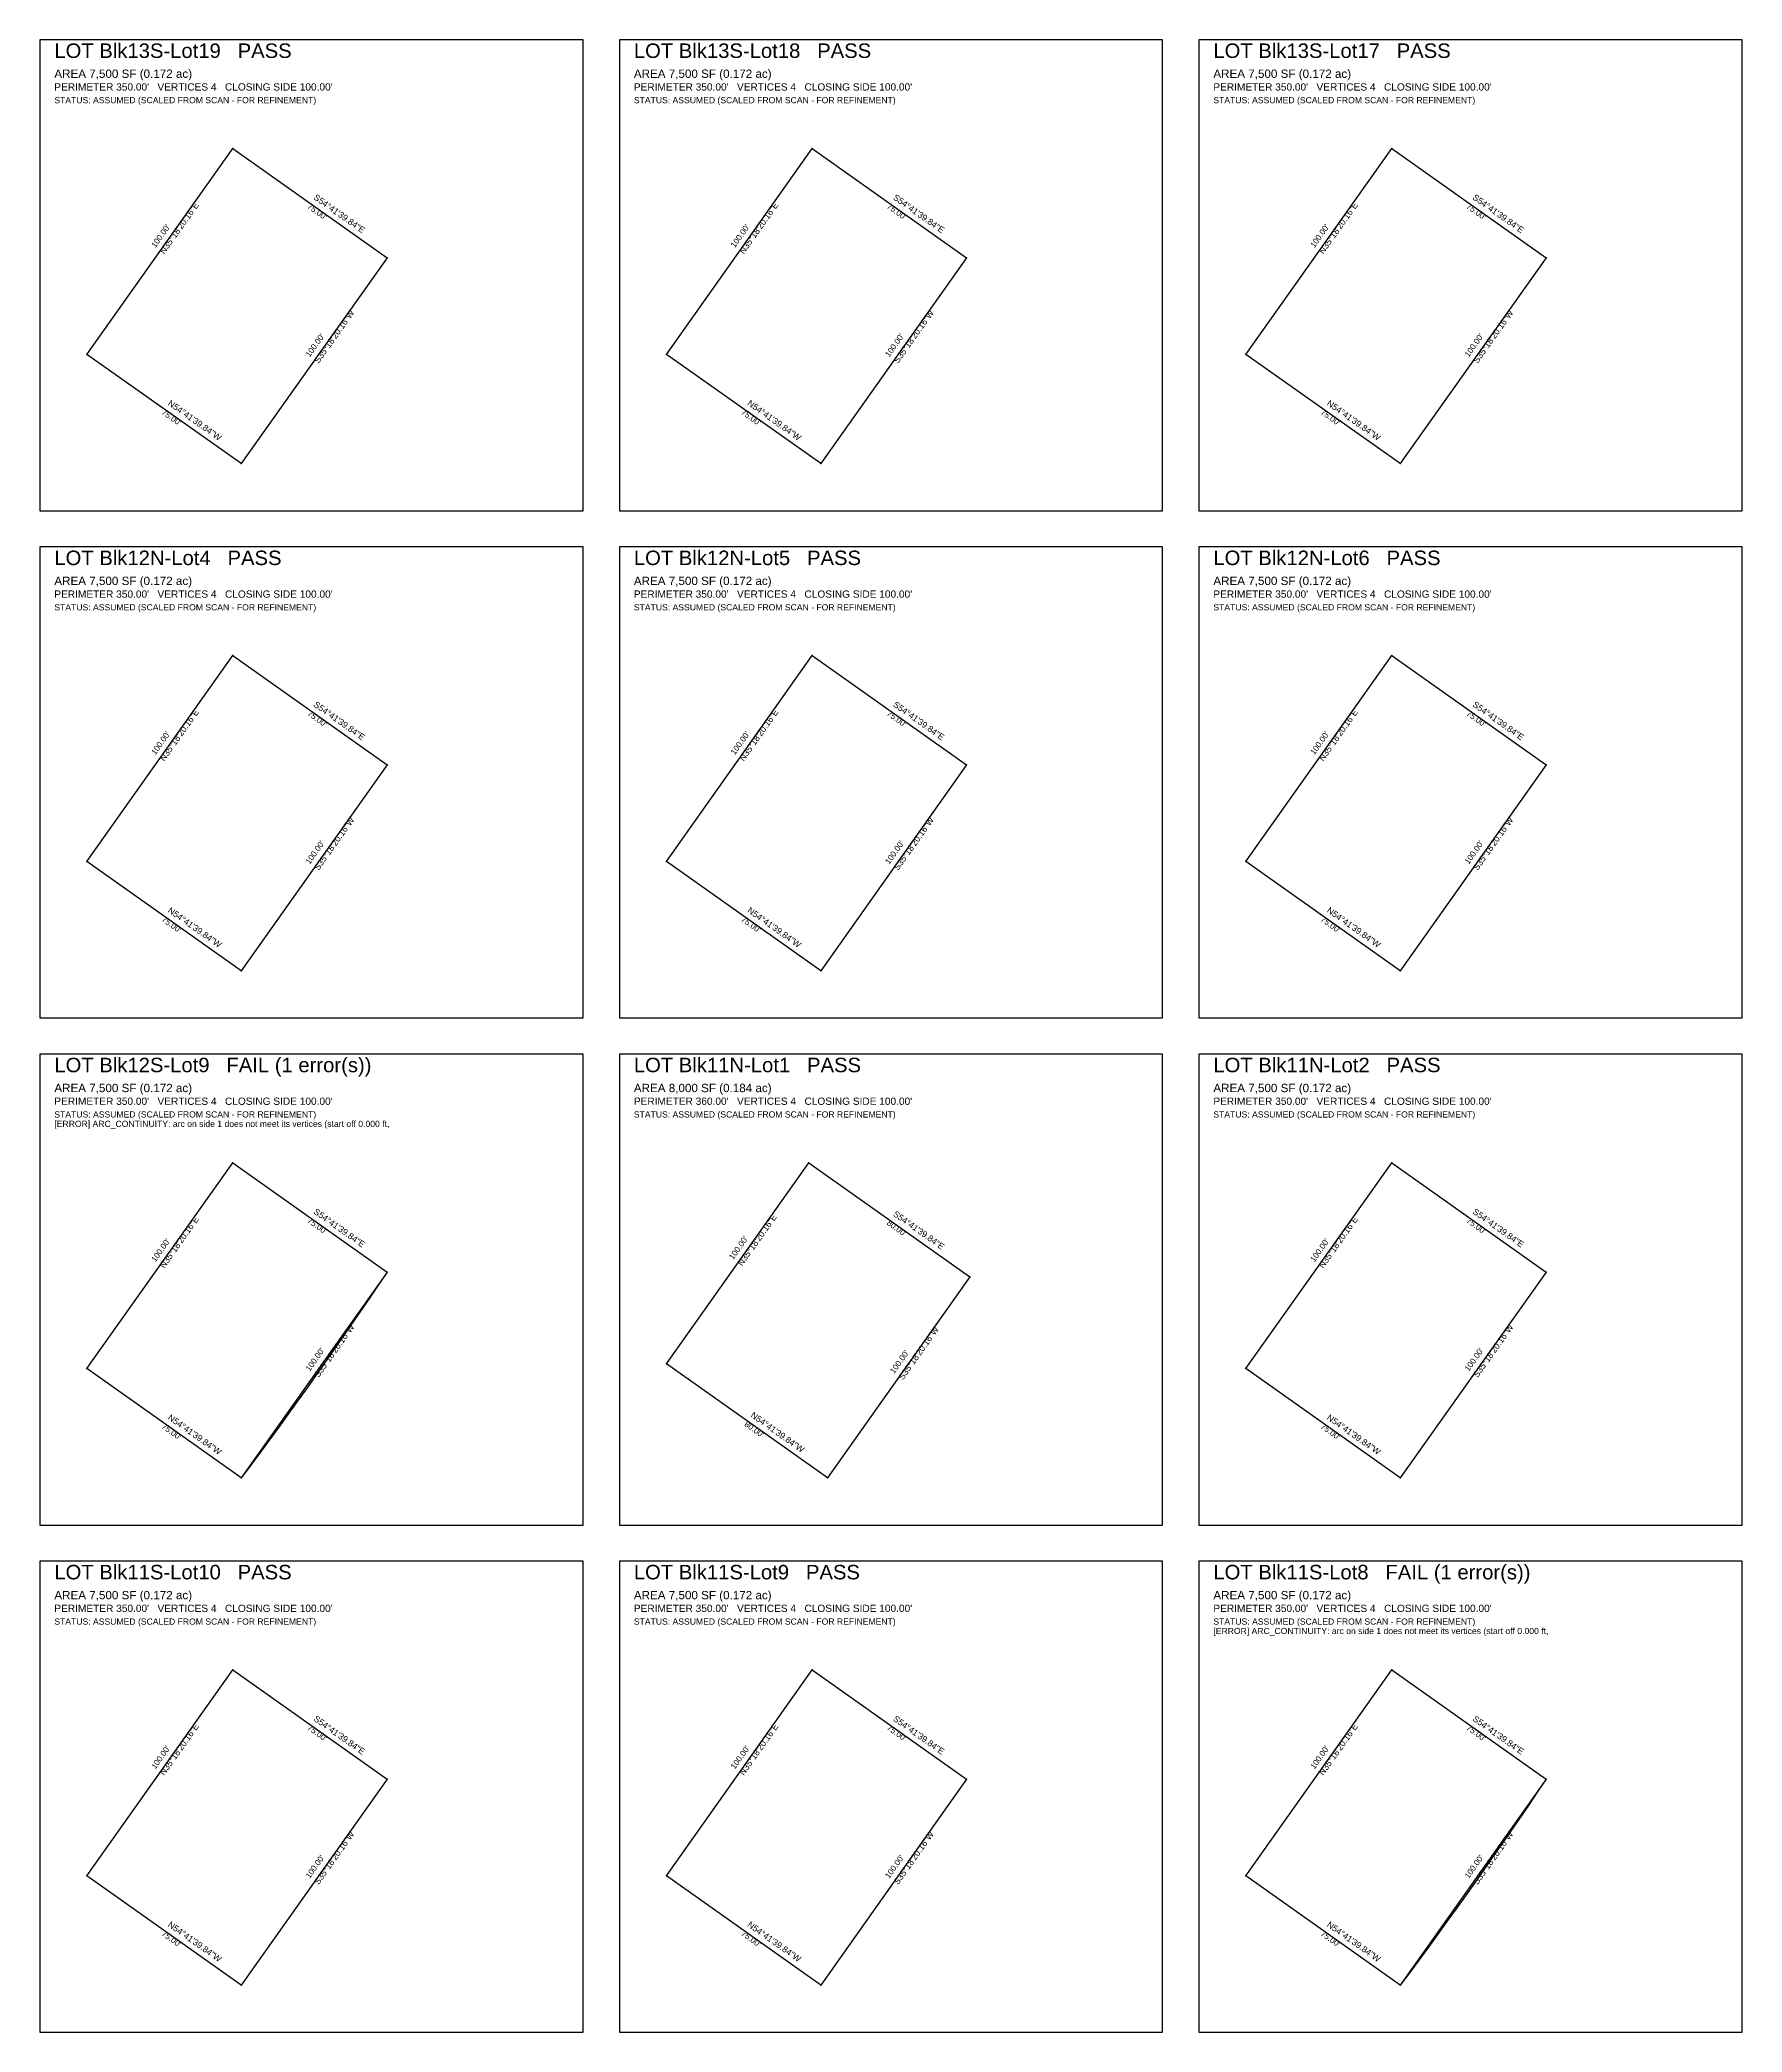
# Model space of a CAD drawing. Extents: x 0 to 3820, y -4480 to 260.
# Drawn here: x 0 to 940, y -4480 to -3380 of the extents above; entities that cross this region are included whole.
import ezdxf

# ---------------------------------------------------------------- set-up
doc = ezdxf.new("R2010")
doc.units = 0
doc.linetypes.add('ROT_324.69', pattern=[0])
doc.linetypes.add('ROT_54.69', pattern=[0])
for name, color, linetype in [('ERROR', 1, 'CONTINUOUS'), ('LOT_LINE_APPROX', 1, 'CONTINUOUS'), ('SHEET_FRAME', 8, 'CONTINUOUS'), ('SHEET_LABELS', 7, 'CONTINUOUS')]:
    doc.layers.add(name, color=color, linetype=linetype)
doc.styles.get("Standard").update_dxf_attribs({"font": 'Arial'})

msp = doc.modelspace()

# ---------------------------------------------------------------- linework, layer by layer
at = {"layer": 'ERROR'}
for p, q in [((191.7095, -4060.3592), (191.7095, -4060.3592)), ((111.2394, -4173.9877), (111.2306, -4174)), ((831.7095, -4340.3592), (831.7095, -4340.3592)), ((751.2394, -4453.9877), (751.2306, -4454))]:
    msp.add_line(p, q, dxfattribs=at)
at = {"layer": 'LOT_LINE_APPROX'}
for points in [[(106.4789, -3440), (191.7095, -3500.3592), (111.2306, -3614), (26, -3553.6408)], [(426.4789, -3440), (511.7095, -3500.3592), (431.2306, -3614), (346, -3553.6408)], [(746.4789, -3440), (831.7095, -3500.3592), (751.2306, -3614), (666, -3553.6408)], [(106.4789, -3720), (191.7095, -3780.3592), (111.2306, -3894), (26, -3833.6408)], [(426.4789, -3720), (511.7095, -3780.3592), (431.2306, -3894), (346, -3833.6408)], [(746.4789, -3720), (831.7095, -3780.3592), (751.2306, -3894), (666, -3833.6408)], [(106.4789, -4000), (191.7095, -4060.3592), (111.2306, -4174), (26, -4113.6408)], [(424.6598, -4000), (513.5175, -4062.9278), (434.8577, -4174), (346, -4111.0722)], [(746.4789, -4000), (831.7095, -4060.3592), (751.2306, -4174), (666, -4113.6408)], [(106.4789, -4280), (191.7095, -4340.3592), (111.2306, -4454), (26, -4393.6408)], [(426.4789, -4280), (511.7095, -4340.3592), (431.2306, -4454), (346, -4393.6408)], [(746.4789, -4280), (831.7095, -4340.3592), (751.2306, -4454), (666, -4393.6408)]]:
    msp.add_lwpolyline(points, close=True, dxfattribs=at)
for points in [[(191.7095, -4060.3592), (186.8509, -4067.58), (181.9692, -4074.7852), (177.0647, -4081.9749), (172.1372, -4089.1489), (167.1868, -4096.3072), (162.2137, -4103.4496), (157.2178, -4110.5761), (152.1992, -4117.6867), (147.1579, -4124.7812), (142.0941, -4131.8596), (137.0077, -4138.9218), (131.8988, -4145.9678), (126.7675, -4152.9974), (121.6138, -4160.0107), (116.4377, -4167.0075), (111.2394, -4173.9877)], [(831.7095, -4340.3592), (826.8509, -4347.58), (821.9692, -4354.7852), (817.0647, -4361.9749), (812.1372, -4369.1489), (807.1868, -4376.3072), (802.2137, -4383.4496), (797.2178, -4390.5761), (792.1992, -4397.6867), (787.1579, -4404.7812), (782.0941, -4411.8596), (777.0077, -4418.9218), (771.8988, -4425.9678), (766.7675, -4432.9974), (761.6138, -4440.0107), (756.4377, -4447.0075), (751.2394, -4453.9877)]]:
    msp.add_lwpolyline(points, dxfattribs=at)
at = {"layer": 'SHEET_FRAME'}
for p, q in [((300, -3380), (0, -3380)), ((0, -3380), (0, -3640)), ((300, -3640), (300, -3380)), ((620, -3380), (320, -3380)), ((320, -3380), (320, -3640)), ((620, -3640), (620, -3380)), ((940, -3380), (640, -3380)), ((640, -3380), (640, -3640)), ((940, -3640), (940, -3380)), ((0, -3640), (300, -3640)), ((320, -3640), (620, -3640)), ((640, -3640), (940, -3640)), ((300, -3660), (0, -3660)), ((0, -3660), (0, -3920)), ((300, -3920), (300, -3660)), ((620, -3660), (320, -3660)), ((320, -3660), (320, -3920)), ((620, -3920), (620, -3660)), ((940, -3660), (640, -3660)), ((640, -3660), (640, -3920)), ((940, -3920), (940, -3660)), ((0, -3920), (300, -3920)), ((320, -3920), (620, -3920)), ((640, -3920), (940, -3920)), ((300, -3940), (0, -3940)), ((0, -3940), (0, -4200)), ((300, -4200), (300, -3940)), ((620, -3940), (320, -3940)), ((320, -3940), (320, -4200)), ((620, -4200), (620, -3940)), ((940, -3940), (640, -3940)), ((640, -3940), (640, -4200)), ((940, -4200), (940, -3940)), ((0, -4200), (300, -4200)), ((320, -4200), (620, -4200)), ((640, -4200), (940, -4200)), ((300, -4220), (0, -4220)), ((0, -4220), (0, -4480)), ((300, -4480), (300, -4220)), ((620, -4220), (320, -4220)), ((320, -4220), (320, -4480)), ((620, -4480), (620, -4220)), ((940, -4220), (640, -4220)), ((640, -4220), (640, -4480)), ((940, -4480), (940, -4220)), ((0, -4480), (300, -4480)), ((320, -4480), (620, -4480)), ((640, -4480), (940, -4480))]:
    msp.add_line(p, q, dxfattribs=at)
at = {"layer": 'SHEET_LABELS'}
for p in [(106.4789, -3440), (426.4789, -3440), (746.4789, -3440), (191.7095, -3500.3592), (511.7095, -3500.3592), (831.7095, -3500.3592), (26, -3553.6408), (346, -3553.6408), (666, -3553.6408), (111.2306, -3614), (431.2306, -3614), (751.2306, -3614), (106.4789, -3720), (426.4789, -3720), (746.4789, -3720), (191.7095, -3780.3592), (511.7095, -3780.3592), (831.7095, -3780.3592), (26, -3833.6408), (346, -3833.6408), (666, -3833.6408), (111.2306, -3894), (431.2306, -3894), (751.2306, -3894), (106.4789, -4000), (424.6598, -4000), (746.4789, -4000), (191.7095, -4060.3592), (513.5175, -4062.9278), (831.7095, -4060.3592), (26, -4113.6408), (346, -4111.0722), (666, -4113.6408), (111.2306, -4174), (434.8577, -4174), (751.2306, -4174), (106.4789, -4280), (426.4789, -4280), (746.4789, -4280), (191.7095, -4340.3592), (511.7095, -4340.3592), (831.7095, -4340.3592), (26, -4393.6408), (346, -4393.6408), (666, -4393.6408), (111.2306, -4454), (431.2306, -4454), (751.2306, -4454)]:
    msp.add_point(p, dxfattribs=at)

# ---------------------------------------------------------------- texts
at = {"layer": 'ERROR'}
for s, height, p in [('LOT Blk12S-Lot9   FAIL (1 error(s))', 8, (8, -3950)), ('[ERROR] ARC_CONTINUITY: arc on side 1 does not meet its vertices (start off 0.000 ft,', 3.4, (8, -3980.2)), ('LOT Blk11S-Lot8   FAIL (1 error(s))', 8, (648, -4230)), ('[ERROR] ARC_CONTINUITY: arc on side 1 does not meet its vertices (start off 0.000 ft,', 3.4, (648, -4260.2))]:
    msp.add_text(s, height=height, dxfattribs=at).set_placement(p)
at = {"layer": 'LOT_LINE_APPROX'}
for p in [(8, -3415), (328, -3415), (648, -3415), (8, -3695), (328, -3695), (648, -3695), (8, -3975), (328, -3975), (648, -3975), (8, -4255), (328, -4255), (648, -4255)]:
    msp.add_text('STATUS: ASSUMED (SCALED FROM SCAN - FOR REFINEMENT)', height=3.4, dxfattribs=at).set_placement(p)
at = {"layer": 'SHEET_LABELS'}
for s, height, p in [('LOT Blk13S-Lot19   PASS', 8, (8, -3390)), ('LOT Blk13S-Lot18   PASS', 8, (328, -3390)), ('LOT Blk13S-Lot17   PASS', 8, (648, -3390)), ('AREA 7,500 SF (0.172 ac)', 4.6, (8, -3401)), ('AREA 7,500 SF (0.172 ac)', 4.6, (328, -3401)), ('AREA 7,500 SF (0.172 ac)', 4.6, (648, -3401)), ("PERIMETER 350.00'   VERTICES 4   CLOSING SIDE 100.00'", 4, (8, -3408)), ("PERIMETER 350.00'   VERTICES 4   CLOSING SIDE 100.00'", 4, (328, -3408)), ("PERIMETER 350.00'   VERTICES 4   CLOSING SIDE 100.00'", 4, (648, -3408)), ('LOT Blk12N-Lot4   PASS', 8, (8, -3670)), ('LOT Blk12N-Lot5   PASS', 8, (328, -3670)), ('LOT Blk12N-Lot6   PASS', 8, (648, -3670)), ('AREA 7,500 SF (0.172 ac)', 4.6, (8, -3681)), ("PERIMETER 350.00'   VERTICES 4   CLOSING SIDE 100.00'", 4, (8, -3688)), ('AREA 7,500 SF (0.172 ac)', 4.6, (328, -3681)), ("PERIMETER 350.00'   VERTICES 4   CLOSING SIDE 100.00'", 4, (328, -3688)), ('AREA 7,500 SF (0.172 ac)', 4.6, (648, -3681)), ("PERIMETER 350.00'   VERTICES 4   CLOSING SIDE 100.00'", 4, (648, -3688)), ('LOT Blk11N-Lot1   PASS', 8, (328, -3950)), ('LOT Blk11N-Lot2   PASS', 8, (648, -3950)), ('AREA 7,500 SF (0.172 ac)', 4.6, (8, -3961)), ('AREA 8,000 SF (0.184 ac)', 4.6, (328, -3961)), ('AREA 7,500 SF (0.172 ac)', 4.6, (648, -3961)), ("PERIMETER 350.00'   VERTICES 4   CLOSING SIDE 100.00'", 4, (8, -3968)), ("PERIMETER 360.00'   VERTICES 4   CLOSING SIDE 100.00'", 4, (328, -3968)), ("PERIMETER 350.00'   VERTICES 4   CLOSING SIDE 100.00'", 4, (648, -3968)), ('LOT Blk11S-Lot10   PASS', 8, (8, -4230)), ('LOT Blk11S-Lot9   PASS', 8, (328, -4230)), ('AREA 7,500 SF (0.172 ac)', 4.6, (8, -4241)), ("PERIMETER 350.00'   VERTICES 4   CLOSING SIDE 100.00'", 4, (8, -4248)), ('AREA 7,500 SF (0.172 ac)', 4.6, (328, -4241)), ("PERIMETER 350.00'   VERTICES 4   CLOSING SIDE 100.00'", 4, (328, -4248)), ('AREA 7,500 SF (0.172 ac)', 4.6, (648, -4241)), ("PERIMETER 350.00'   VERTICES 4   CLOSING SIDE 100.00'", 4, (648, -4248))]:
    msp.add_text(s, height=height, dxfattribs=at).set_placement(p)
at = {"layer": 'SHEET_LABELS', "linetype": 'ROT_54.69'}
for s, height, p in [('N35%%d18\'20.16"E', 3.4, (68.6877, -3498.5542)), ('N35%%d18\'20.16"E', 3.4, (388.6877, -3498.5542)), ('N35%%d18\'20.16"E', 3.4, (708.6877, -3498.5542)), ("100.00'", 3.2, (63.7912, -3495.0866)), ("100.00'", 3.2, (383.7912, -3495.0866)), ("100.00'", 3.2, (703.7912, -3495.0866)), ('S35%%d18\'20.16"W', 3.4, (153.9183, -3558.9134)), ('S35%%d18\'20.16"W', 3.4, (473.9183, -3558.9134)), ('S35%%d18\'20.16"W', 3.4, (793.9183, -3558.9134)), ("100.00'", 3.2, (149.0218, -3555.4458)), ("100.00'", 3.2, (469.0218, -3555.4458)), ("100.00'", 3.2, (789.0218, -3555.4458)), ('N35%%d18\'20.16"E', 3.4, (68.6877, -3778.5542)), ('N35%%d18\'20.16"E', 3.4, (388.6877, -3778.5542)), ('N35%%d18\'20.16"E', 3.4, (708.6877, -3778.5542)), ("100.00'", 3.2, (63.7912, -3775.0866)), ("100.00'", 3.2, (383.7912, -3775.0866)), ("100.00'", 3.2, (703.7912, -3775.0866)), ('S35%%d18\'20.16"W', 3.4, (153.9183, -3838.9134)), ('S35%%d18\'20.16"W', 3.4, (473.9183, -3838.9134)), ('S35%%d18\'20.16"W', 3.4, (793.9183, -3838.9134)), ("100.00'", 3.2, (149.0218, -3835.4458)), ("100.00'", 3.2, (469.0218, -3835.4458)), ("100.00'", 3.2, (789.0218, -3835.4458)), ('N35%%d18\'20.16"E', 3.4, (68.6877, -4058.5542)), ('N35%%d18\'20.16"E', 3.4, (387.7781, -4057.2699)), ('N35%%d18\'20.16"E', 3.4, (708.6877, -4058.5542)), ("100.00'", 3.2, (63.7912, -4055.0866)), ("100.00'", 3.2, (382.8816, -4053.8023)), ("100.00'", 3.2, (703.7912, -4055.0866)), ('S35%%d18\'20.16"W', 3.4, (153.9183, -4118.9134)), ('S35%%d18\'20.16"W', 3.4, (476.6359, -4120.1977)), ('S35%%d18\'20.16"W', 3.4, (793.9183, -4118.9134)), ("100.00'", 3.2, (149.0218, -4115.4458)), ("100.00'", 3.2, (789.0218, -4115.4458)), ("100.00'", 3.2, (471.7394, -4116.7301)), ('N35%%d18\'20.16"E', 3.4, (68.6877, -4338.5542)), ('N35%%d18\'20.16"E', 3.4, (388.6877, -4338.5542)), ('N35%%d18\'20.16"E', 3.4, (708.6877, -4338.5542)), ("100.00'", 3.2, (63.7912, -4335.0866)), ("100.00'", 3.2, (383.7912, -4335.0866)), ("100.00'", 3.2, (703.7912, -4335.0866)), ('S35%%d18\'20.16"W', 3.4, (153.9183, -4398.9134)), ('S35%%d18\'20.16"W', 3.4, (473.9183, -4398.9134)), ('S35%%d18\'20.16"W', 3.4, (793.9183, -4398.9134)), ("100.00'", 3.2, (149.0218, -4395.4458)), ("100.00'", 3.2, (469.0218, -4395.4458)), ("100.00'", 3.2, (789.0218, -4395.4458))]:
    msp.add_text(s, height=height, rotation=54.69, dxfattribs=at).set_placement(p)
at = {"layer": 'SHEET_LABELS', "linetype": 'ROT_324.69'}
for s, height, p in [("75.00'", 3.2, (147.3604, -3472.6278)), ('S54%%d41\'39.84"E', 3.4, (150.828, -3467.7313)), ("75.00'", 3.2, (467.3604, -3472.6278)), ('S54%%d41\'39.84"E', 3.4, (470.828, -3467.7313)), ("75.00'", 3.2, (787.3604, -3472.6278)), ('S54%%d41\'39.84"E', 3.4, (790.828, -3467.7313)), ("75.00'", 3.2, (66.8815, -3586.2687)), ('N54%%d41\'39.84"W', 3.4, (70.3491, -3581.3722)), ("75.00'", 3.2, (386.8815, -3586.2687)), ('N54%%d41\'39.84"W', 3.4, (390.3491, -3581.3722)), ("75.00'", 3.2, (706.8815, -3586.2687)), ('N54%%d41\'39.84"W', 3.4, (710.3491, -3581.3722)), ("75.00'", 3.2, (147.3604, -3752.6278)), ('S54%%d41\'39.84"E', 3.4, (150.828, -3747.7313)), ("75.00'", 3.2, (467.3604, -3752.6278)), ('S54%%d41\'39.84"E', 3.4, (470.828, -3747.7313)), ("75.00'", 3.2, (787.3604, -3752.6278)), ('S54%%d41\'39.84"E', 3.4, (790.828, -3747.7313)), ('N54%%d41\'39.84"W', 3.4, (70.3491, -3861.3722)), ('N54%%d41\'39.84"W', 3.4, (390.3491, -3861.3722)), ('N54%%d41\'39.84"W', 3.4, (710.3491, -3861.3722)), ("75.00'", 3.2, (66.8815, -3866.2687)), ("75.00'", 3.2, (386.8815, -3866.2687)), ("75.00'", 3.2, (706.8815, -3866.2687)), ('S54%%d41\'39.84"E', 3.4, (150.828, -4027.7313)), ('S54%%d41\'39.84"E', 3.4, (790.828, -4027.7313)), ("75.00'", 3.2, (147.3604, -4032.6278)), ("80.00'", 3.2, (467.3548, -4033.9122)), ('S54%%d41\'39.84"E', 3.4, (470.8225, -4029.0157)), ("75.00'", 3.2, (787.3604, -4032.6278)), ("75.00'", 3.2, (66.8815, -4146.2687)), ('N54%%d41\'39.84"W', 3.4, (70.3491, -4141.3722)), ("80.00'", 3.2, (388.6951, -4144.9843)), ('N54%%d41\'39.84"W', 3.4, (392.1627, -4140.0878)), ("75.00'", 3.2, (706.8815, -4146.2687)), ('N54%%d41\'39.84"W', 3.4, (710.3491, -4141.3722)), ("75.00'", 3.2, (147.3604, -4312.6278)), ('S54%%d41\'39.84"E', 3.4, (150.828, -4307.7313)), ("75.00'", 3.2, (467.3604, -4312.6278)), ('S54%%d41\'39.84"E', 3.4, (470.828, -4307.7313)), ("75.00'", 3.2, (787.3604, -4312.6278)), ('S54%%d41\'39.84"E', 3.4, (790.828, -4307.7313)), ('N54%%d41\'39.84"W', 3.4, (70.3491, -4421.3722)), ('N54%%d41\'39.84"W', 3.4, (390.3491, -4421.3722)), ('N54%%d41\'39.84"W', 3.4, (710.3491, -4421.3722)), ("75.00'", 3.2, (66.8815, -4426.2687)), ("75.00'", 3.2, (386.8815, -4426.2687)), ("75.00'", 3.2, (706.8815, -4426.2687))]:
    msp.add_text(s, height=height, rotation=324.69, dxfattribs=at).set_placement(p)

doc.saveas('drawing.dxf')
